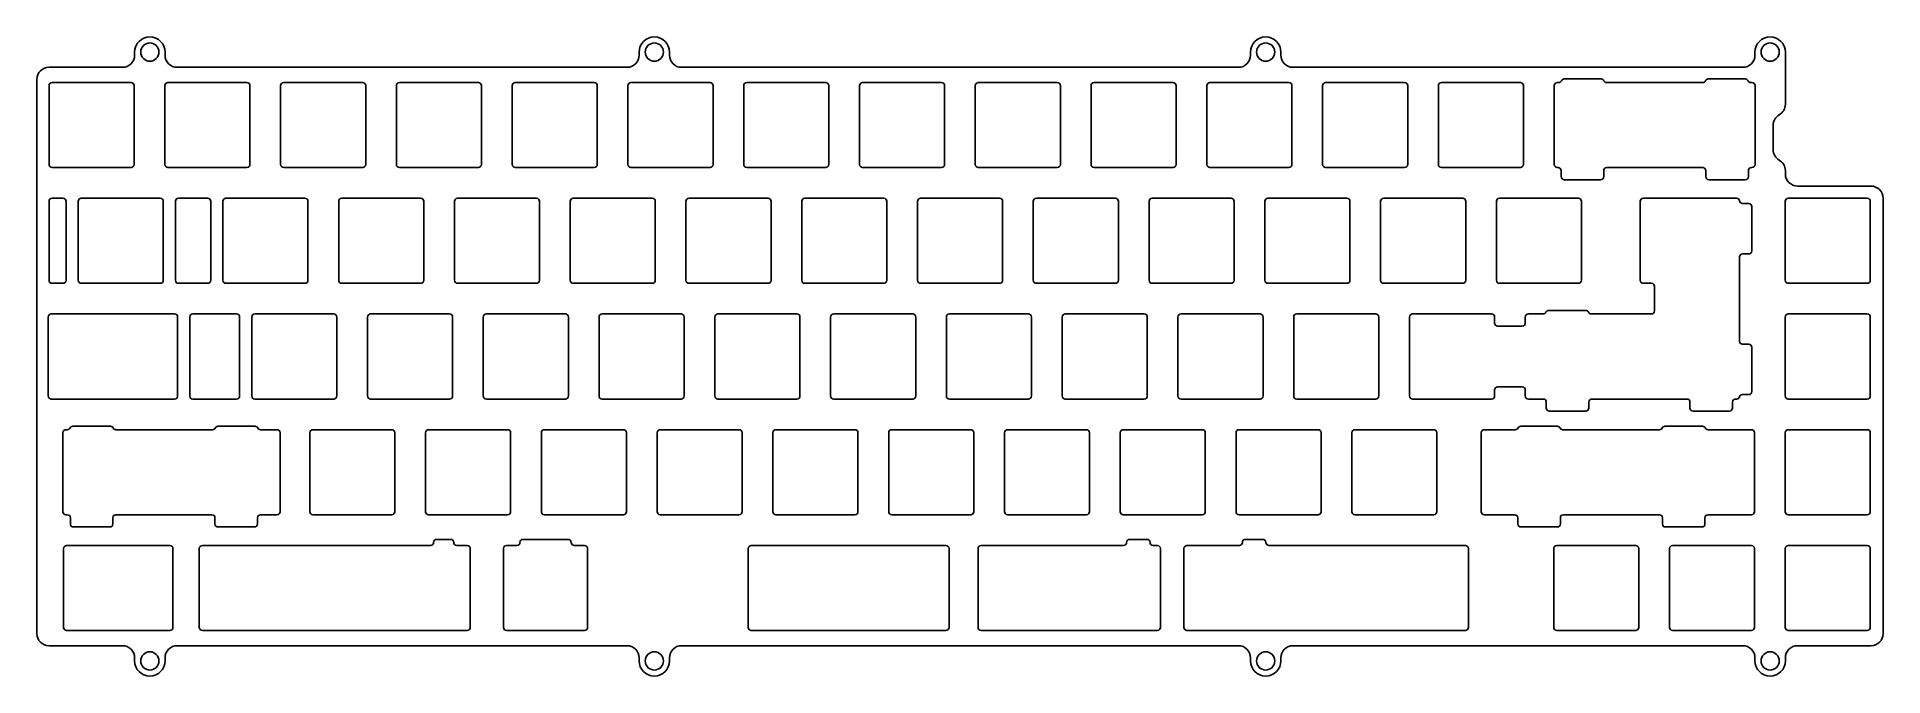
# Model space of a CAD drawing. Header units: millimetres. Extents: x 0 to 304, y -5 to 100.
import ezdxf

# ---------------------------------------------------------------- set-up
doc = ezdxf.new("R2010")
doc.units = ezdxf.units.MM

msp = doc.modelspace()

# ---------------------------------------------------------------- linework, layer by layer
at = {"color": 7, "linetype": 'Continuous', "lineweight": 25}
for p, q in [((16.08, 97.7), (16.08, 97.2)), ((21.08, 97.2), (21.08, 97.7)), ((99.08, 97.7), (99.08, 97.2)), ((104.08, 97.2), (104.08, 97.7)), ((199.69, 97.7), (199.69, 97.2)), ((204.69, 97.2), (204.69, 97.7)), ((282.69, 97.7), (282.69, 97.2)), ((287.69, 89.114), (287.69, 97.7)), ((14.08, 95.2), (2, 95.2)), ((97.08, 95.2), (23.08, 95.2)), ((197.69, 95.2), (106.08, 95.2)), ((280.69, 95.2), (206.69, 95.2)), ((0, 93.2), (0, 2)), ((2, 92.2), (2, 79.2)), ((15.5, 92.7), (2.5, 92.7)), ((16, 79.2), (16, 92.2)), ((21.05, 92.2), (21.05, 79.2)), ((34.55, 92.7), (21.55, 92.7)), ((35.05, 79.2), (35.05, 92.2)), ((40.1, 92.2), (40.1, 79.2)), ((53.6, 92.7), (40.6, 92.7)), ((54.1, 79.2), (54.1, 92.2)), ((59.15, 92.2), (59.15, 79.2)), ((72.65, 92.7), (59.65, 92.7)), ((73.15, 79.2), (73.15, 92.2)), ((78.2, 92.2), (78.2, 79.2)), ((91.7, 92.7), (78.7, 92.7)), ((92.2, 79.2), (92.2, 92.2)), ((97.25, 92.2), (97.25, 79.2)), ((110.75, 92.7), (97.75, 92.7)), ((111.25, 79.2), (111.25, 92.2)), ((116.3, 92.2), (116.3, 79.2)), ((129.8, 92.7), (116.8, 92.7)), ((130.3, 79.2), (130.3, 92.2)), ((135.35, 92.2), (135.35, 79.2)), ((148.85, 92.7), (135.85, 92.7)), ((149.35, 79.2), (149.35, 92.2)), ((154.4, 92.2), (154.4, 79.2)), ((167.9, 92.7), (154.9, 92.7)), ((168.4, 79.2), (168.4, 92.2)), ((173.45, 92.2), (173.45, 79.2)), ((186.95, 92.7), (173.95, 92.7)), ((187.45, 79.2), (187.45, 92.2)), ((192.5, 92.2), (192.5, 79.2)), ((206, 92.7), (193, 92.7)), ((206.5, 79.2), (206.5, 92.2)), ((211.55, 92.2), (211.55, 79.2)), ((225.05, 92.7), (212.05, 92.7)), ((225.55, 79.2), (225.55, 92.2)), ((230.6, 92.2), (230.6, 79.2)), ((244.1, 92.7), (231.1, 92.7)), ((244.6, 79.2), (244.6, 92.2)), ((249.65, 92.2), (249.65, 79.2)), ((250.394, 92.7), (250.15, 92.7)), ((257.394, 93.276), (251.3, 93.276)), ((274.1, 92.7), (258.3, 92.7)), ((281.1, 93.276), (275.006, 93.276)), ((282.2, 92.7), (282.006, 92.7)), ((282.7, 79.2), (282.7, 92.2)), ((285.69, 85.65), (285.69, 81.65)), ((2.5, 78.7), (15.5, 78.7)), ((21.55, 78.7), (34.55, 78.7)), ((40.6, 78.7), (53.6, 78.7)), ((59.65, 78.7), (72.65, 78.7)), ((78.7, 78.7), (91.7, 78.7)), ((97.75, 78.7), (110.75, 78.7)), ((116.8, 78.7), (129.8, 78.7)), ((135.85, 78.7), (148.85, 78.7)), ((154.9, 78.7), (167.9, 78.7)), ((173.95, 78.7), (186.95, 78.7)), ((193, 78.7), (206, 78.7)), ((212.05, 78.7), (225.05, 78.7)), ((231.1, 78.7), (244.1, 78.7)), ((250.15, 78.7), (250.3, 78.7)), ((250.8, 78.2), (250.8, 77.2)), ((251.3, 76.7), (257.3, 76.7)), ((257.8, 77.2), (257.8, 78.2)), ((258.3, 78.7), (274.1, 78.7)), ((274.6, 78.2), (274.6, 77.2)), ((275.1, 76.7), (281.1, 76.7)), ((281.6, 77.2), (281.6, 78.2)), ((282.1, 78.7), (282.2, 78.7)), ((287.69, 77.65), (287.69, 78.186)), ((2, 73.15), (2, 60.15)), ((4.29, 73.65), (2.5, 73.65)), ((4.79, 60.15), (4.79, 73.15)), ((6.79, 73.15), (6.79, 60.15)), ((20.29, 73.65), (7.29, 73.65)), ((20.79, 60.15), (20.79, 73.15)), ((22.79, 73.15), (22.79, 60.15)), ((28.1, 73.65), (23.29, 73.65)), ((28.6, 60.15), (28.6, 73.15)), ((30.6, 73.15), (30.6, 60.15)), ((44.1, 73.65), (31.1, 73.65)), ((44.6, 60.15), (44.6, 73.15)), ((49.65, 73.15), (49.65, 60.15)), ((63.15, 73.65), (50.15, 73.65)), ((63.65, 60.15), (63.65, 73.15)), ((68.7, 73.15), (68.7, 60.15)), ((82.2, 73.65), (69.2, 73.65)), ((82.7, 60.15), (82.7, 73.15)), ((87.75, 73.15), (87.75, 60.15)), ((101.25, 73.65), (88.25, 73.65)), ((101.75, 60.15), (101.75, 73.15)), ((106.8, 73.15), (106.8, 60.15)), ((120.3, 73.65), (107.3, 73.65)), ((120.8, 60.15), (120.8, 73.15)), ((125.85, 73.15), (125.85, 60.15)), ((139.35, 73.65), (126.35, 73.65)), ((139.85, 60.15), (139.85, 73.15)), ((144.9, 73.15), (144.9, 60.15)), ((158.4, 73.65), (145.4, 73.65)), ((158.9, 60.15), (158.9, 73.15)), ((163.95, 73.15), (163.95, 60.15)), ((177.45, 73.65), (164.45, 73.65)), ((177.95, 60.15), (177.95, 73.15)), ((183, 73.15), (183, 60.15)), ((196.5, 73.65), (183.5, 73.65)), ((197, 60.15), (197, 73.15)), ((202.05, 73.15), (202.05, 60.15)), ((215.55, 73.65), (202.55, 73.65)), ((216.05, 60.15), (216.05, 73.15)), ((221.1, 73.15), (221.1, 60.15)), ((234.6, 73.65), (221.6, 73.65)), ((235.1, 60.15), (235.1, 73.15)), ((240.15, 73.15), (240.15, 60.15)), ((253.65, 73.65), (240.65, 73.65)), ((254.15, 60.15), (254.15, 73.15)), ((263.81, 73.15), (263.81, 60.15)), ((279.665, 73.65), (264.31, 73.65)), ((287.673, 73.15), (287.673, 60.15)), ((301.173, 73.65), (288.173, 73.65)), ((289.69, 75.65), (301.77, 75.65)), ((301.673, 60.15), (301.673, 73.15)), ((303.77, 2), (303.77, 73.65)), ((281.665, 72.78), (280.657, 72.78)), ((282.165, 64.98), (282.165, 72.28)), ((280.165, 50.12), (280.165, 63.98)), ((280.665, 64.48), (281.665, 64.48)), ((2.5, 59.65), (4.29, 59.65)), ((7.29, 59.65), (20.29, 59.65)), ((23.29, 59.65), (28.1, 59.65)), ((31.1, 59.65), (44.1, 59.65)), ((50.15, 59.65), (63.15, 59.65)), ((69.2, 59.65), (82.2, 59.65)), ((88.25, 59.65), (101.25, 59.65)), ((107.3, 59.65), (120.3, 59.65)), ((126.35, 59.65), (139.35, 59.65)), ((145.4, 59.65), (158.4, 59.65)), ((164.45, 59.65), (177.45, 59.65)), ((183.5, 59.65), (196.5, 59.65)), ((202.55, 59.65), (215.55, 59.65)), ((221.6, 59.65), (234.6, 59.65)), ((240.65, 59.65), (253.65, 59.65)), ((264.31, 59.65), (265.665, 59.65)), ((266.165, 59.15), (266.165, 55.1)), ((288.173, 59.65), (301.173, 59.65)), ((254.85, 55.176), (248.756, 55.176)), ((1.85, 54.1), (1.85, 41.1)), ((22.65, 54.6), (2.35, 54.6)), ((23.15, 41.1), (23.15, 54.1)), ((25.15, 54.1), (25.15, 41.1)), ((32.85, 54.6), (25.65, 54.6)), ((33.35, 41.1), (33.35, 54.1)), ((35.35, 54.1), (35.35, 41.1)), ((48.85, 54.6), (35.85, 54.6)), ((49.35, 41.1), (49.35, 54.1)), ((54.4, 54.1), (54.4, 41.1)), ((67.9, 54.6), (54.9, 54.6)), ((68.4, 41.1), (68.4, 54.1)), ((73.45, 54.1), (73.45, 41.1)), ((86.95, 54.6), (73.95, 54.6)), ((87.45, 41.1), (87.45, 54.1)), ((92.5, 54.1), (92.5, 41.1)), ((106, 54.6), (93, 54.6)), ((106.5, 41.1), (106.5, 54.1)), ((111.55, 54.1), (111.55, 41.1)), ((125.05, 54.6), (112.05, 54.6)), ((125.55, 41.1), (125.55, 54.1)), ((130.6, 54.1), (130.6, 41.1)), ((144.1, 54.6), (131.1, 54.6)), ((144.6, 41.1), (144.6, 54.1)), ((149.65, 54.1), (149.65, 41.1)), ((163.15, 54.6), (150.15, 54.6)), ((163.65, 41.1), (163.65, 54.1)), ((168.7, 54.1), (168.7, 41.1)), ((182.2, 54.6), (169.2, 54.6)), ((182.7, 41.1), (182.7, 54.1)), ((187.75, 54.1), (187.75, 41.1)), ((201.25, 54.6), (188.25, 54.6)), ((201.75, 41.1), (201.75, 54.1)), ((206.8, 54.1), (206.8, 41.1)), ((220.3, 54.6), (207.3, 54.6)), ((220.8, 41.1), (220.8, 54.1)), ((225.85, 54.1), (225.85, 41.1)), ((239.35, 54.6), (226.35, 54.6)), ((239.85, 53.1), (239.85, 54.1)), ((244.4, 52.6), (240.35, 52.6)), ((244.9, 54.1), (244.9, 53.1)), ((247.85, 54.6), (245.4, 54.6)), ((265.665, 54.6), (255.756, 54.6)), ((287.673, 54.1), (287.673, 41.1)), ((301.173, 54.6), (288.173, 54.6)), ((301.673, 41.1), (301.673, 54.1)), ((281.665, 49.62), (280.665, 49.62)), ((282.165, 41.82), (282.165, 49.12)), ((240.35, 42.6), (244.4, 42.6)), ((2.35, 40.6), (22.65, 40.6)), ((25.65, 40.6), (32.85, 40.6)), ((35.85, 40.6), (48.85, 40.6)), ((54.9, 40.6), (67.9, 40.6)), ((73.95, 40.6), (86.95, 40.6)), ((93, 40.6), (106, 40.6)), ((112.05, 40.6), (125.05, 40.6)), ((131.1, 40.6), (144.1, 40.6)), ((150.15, 40.6), (163.15, 40.6)), ((169.2, 40.6), (182.2, 40.6)), ((188.25, 40.6), (201.25, 40.6)), ((207.3, 40.6), (220.3, 40.6)), ((226.35, 40.6), (239.35, 40.6)), ((239.85, 41.1), (239.85, 42.1)), ((244.9, 42.1), (244.9, 41.1)), ((245.4, 40.6), (247.85, 40.6)), ((248.35, 40.1), (248.35, 39.1)), ((255.35, 39.1), (255.35, 40.1)), ((255.85, 40.6), (271.5, 40.6)), ((272, 40.1), (272, 39.1)), ((279, 39.1), (279, 40.1)), ((279.5, 40.6), (279.665, 40.6)), ((280.625, 41.32), (281.665, 41.32)), ((288.173, 40.6), (301.173, 40.6)), ((248.85, 38.6), (254.85, 38.6)), ((272.5, 38.6), (278.5, 38.6)), ((4.28, 35.05), (4.28, 22.05)), ((5, 35.55), (4.78, 35.55)), ((12.094, 36.126), (5.906, 36.126)), ((28.894, 35.55), (13, 35.55)), ((35.894, 36.126), (29.8, 36.126)), ((39.5, 35.55), (36.8, 35.55)), ((40, 22.05), (40, 35.05)), ((44.9, 35.05), (44.9, 22.05)), ((58.4, 35.55), (45.4, 35.55)), ((58.9, 22.05), (58.9, 35.05)), ((63.95, 35.05), (63.95, 22.05)), ((77.45, 35.55), (64.45, 35.55)), ((77.95, 22.05), (77.95, 35.05)), ((83, 35.05), (83, 22.05)), ((96.5, 35.55), (83.5, 35.55)), ((97, 22.05), (97, 35.05)), ((102.05, 35.05), (102.05, 22.05)), ((115.55, 35.55), (102.55, 35.55)), ((116.05, 22.05), (116.05, 35.05)), ((121.1, 35.05), (121.1, 22.05)), ((134.6, 35.55), (121.6, 35.55)), ((135.1, 22.05), (135.1, 35.05)), ((140.15, 35.05), (140.15, 22.05)), ((153.65, 35.55), (140.65, 35.55)), ((154.15, 22.05), (154.15, 35.05)), ((159.2, 35.05), (159.2, 22.05)), ((172.7, 35.55), (159.7, 35.55)), ((173.2, 22.05), (173.2, 35.05)), ((178.25, 35.05), (178.25, 22.05)), ((191.75, 35.55), (178.75, 35.55)), ((192.25, 22.05), (192.25, 35.05)), ((197.3, 35.05), (197.3, 22.05)), ((210.8, 35.55), (197.8, 35.55)), ((211.3, 22.05), (211.3, 35.05)), ((216.35, 35.05), (216.35, 22.05)), ((229.85, 35.55), (216.85, 35.55)), ((230.35, 22.05), (230.35, 35.05)), ((237.656, 35.05), (237.656, 22.05)), ((243.26, 35.55), (238.156, 35.55)), ((250.166, 36.126), (244.166, 36.126)), ((266.966, 35.55), (251.072, 35.55)), ((274.06, 36.126), (267.872, 36.126)), ((282.123, 35.55), (274.966, 35.55)), ((282.623, 22.05), (282.623, 35.05)), ((287.673, 35.05), (287.673, 22.05)), ((301.173, 35.55), (288.173, 35.55)), ((301.673, 22.05), (301.673, 35.05)), ((4.78, 21.55), (5, 21.55)), ((13, 21.55), (28.8, 21.55)), ((36.8, 21.55), (39.5, 21.55)), ((45.4, 21.55), (58.4, 21.55)), ((64.45, 21.55), (77.45, 21.55)), ((83.5, 21.55), (96.5, 21.55)), ((102.55, 21.55), (115.55, 21.55)), ((121.6, 21.55), (134.6, 21.55)), ((140.65, 21.55), (153.65, 21.55)), ((159.7, 21.55), (172.7, 21.55)), ((178.75, 21.55), (191.75, 21.55)), ((197.8, 21.55), (210.8, 21.55)), ((216.85, 21.55), (229.85, 21.55)), ((238.156, 21.55), (243.166, 21.55)), ((251.166, 21.55), (266.966, 21.55)), ((274.966, 21.55), (282.123, 21.55)), ((288.173, 21.55), (301.173, 21.55)), ((5.5, 21.05), (5.5, 20.05)), ((6, 19.55), (12, 19.55)), ((12.5, 20.05), (12.5, 21.05)), ((29.3, 21.05), (29.3, 20.05)), ((29.8, 19.55), (35.8, 19.55)), ((36.3, 20.05), (36.3, 21.05)), ((243.666, 21.05), (243.666, 20.05)), ((244.166, 19.55), (250.166, 19.55)), ((250.666, 20.05), (250.666, 21.05)), ((267.466, 21.05), (267.466, 20.05)), ((267.966, 19.55), (273.966, 19.55)), ((274.466, 20.05), (274.466, 21.05)), ((4.39, 16), (4.39, 3)), ((21.89, 16.5), (4.89, 16.5)), ((22.39, 3), (22.39, 16)), ((26.72, 16), (26.72, 3)), ((64.78, 16.5), (27.22, 16.5)), ((68.08, 17.5), (65.78, 17.5)), ((70.8, 16.5), (69.08, 16.5)), ((71.3, 3), (71.3, 16)), ((76.76, 16), (76.76, 3)), ((78.975, 16.5), (77.26, 16.5)), ((87.405, 17.5), (79.975, 17.5)), ((90.12, 16.5), (88.405, 16.5)), ((90.62, 3), (90.62, 16)), ((117.03, 16), (117.03, 3)), ((149.58, 16.5), (117.53, 16.5)), ((150.08, 3), (150.08, 16)), ((154.85, 16), (154.85, 3)), ((178.8, 16.5), (155.35, 16.5)), ((182.66, 17.5), (179.8, 17.5)), ((184.38, 16.5), (183.66, 16.5)), ((184.88, 3), (184.88, 16)), ((188.73, 16), (188.73, 3)), ((197.85, 16.5), (189.23, 16.5)), ((201.71, 17.5), (198.85, 17.5)), ((235.05, 16.5), (202.71, 16.5)), ((235.55, 3), (235.55, 16)), ((249.573, 16), (249.573, 3)), ((263.073, 16.5), (250.073, 16.5)), ((263.573, 3), (263.573, 16)), ((268.623, 16), (268.623, 3)), ((282.123, 16.5), (269.123, 16.5)), ((282.623, 3), (282.623, 16)), ((287.673, 16), (287.673, 3)), ((301.173, 16.5), (288.173, 16.5)), ((301.673, 3), (301.673, 16)), ((2, 0), (14.08, 0)), ((4.89, 2.5), (21.89, 2.5)), ((23.08, 0), (97.08, 0)), ((27.22, 2.5), (70.8, 2.5)), ((77.26, 2.5), (90.12, 2.5)), ((106.08, 0), (197.69, 0)), ((117.53, 2.5), (149.58, 2.5)), ((155.35, 2.5), (184.38, 2.5)), ((189.23, 2.5), (235.05, 2.5)), ((206.69, 0), (280.69, 0)), ((250.073, 2.5), (263.073, 2.5)), ((269.123, 2.5), (282.123, 2.5)), ((288.173, 2.5), (301.173, 2.5)), ((289.69, 0), (301.77, 0)), ((16.08, -2), (16.08, -2.5)), ((21.08, -2.5), (21.08, -2)), ((99.08, -2), (99.08, -2.5)), ((104.08, -2.5), (104.08, -2)), ((199.69, -2), (199.69, -2.5)), ((204.69, -2.5), (204.69, -2)), ((282.69, -2), (282.69, -2.5)), ((287.69, -2.5), (287.69, -2))]:
    msp.add_line(p, q, dxfattribs=at)
for centre in [(18.58, 97.7), (101.58, 97.7), (202.19, 97.7), (285.19, 97.7), (18.58, -2.5), (101.58, -2.5), (202.19, -2.5), (285.19, -2.5)]:
    msp.add_circle(centre, 1.5, dxfattribs=at)
for centre, radius, start, end in [((18.58, 97.7), 2.5, 0, 180), ((101.58, 97.7), 2.5, 0, 180), ((202.19, 97.7), 2.5, 0, 180), ((285.19, 97.7), 2.5, 0, 180), ((2, 93.2), 2, 90, 180), ((14.08, 97.2), 2, 270, 0), ((23.08, 97.2), 2, 180, 270), ((97.08, 97.2), 2, 270, 0), ((106.08, 97.2), 2, 180, 270), ((197.69, 97.2), 2, 270, 0), ((206.69, 97.2), 2, 180, 270), ((280.69, 97.2), 2, 270, 0), ((2.5, 92.2), 0.5, 90, 180), ((15.5, 92.2), 0.5, 0, 90), ((21.55, 92.2), 0.5, 90, 180), ((34.55, 92.2), 0.5, 360, 90), ((40.6, 92.2), 0.5, 90, 180), ((53.6, 92.2), 0.5, 0, 90), ((59.65, 92.2), 0.5, 90, 180), ((72.65, 92.2), 0.5, 0, 90), ((78.7, 92.2), 0.5, 90, 180), ((91.7, 92.2), 0.5, 0, 90), ((97.75, 92.2), 0.5, 90, 180), ((110.75, 92.2), 0.5, 0, 90), ((116.8, 92.2), 0.5, 90, 180), ((129.8, 92.2), 0.5, 0, 90), ((135.85, 92.2), 0.5, 90, 180), ((148.85, 92.2), 0.5, 0, 90), ((154.9, 92.2), 0.5, 90, 180), ((167.9, 92.2), 0.5, 0, 90), ((173.95, 92.2), 0.5, 90, 180), ((186.95, 92.2), 0.5, 0, 90), ((193, 92.2), 0.5, 90, 180), ((206, 92.2), 0.5, 0, 90), ((212.05, 92.2), 0.5, 90, 180), ((225.05, 92.2), 0.5, 0, 90), ((231.1, 92.2), 0.5, 90, 180), ((244.1, 92.2), 0.5, 0, 90), ((250.15, 92.2), 0.5, 90, 180), ((250.394, 93.2), 0.5, 270, 334.91262), ((251.3, 92.776), 0.5, 90, 154.91262), ((257.394, 92.776), 0.5, 25.08738, 90), ((258.3, 93.2), 0.5, 205.08738, 270), ((274.1, 93.2), 0.5, 270, 334.91262), ((275.006, 92.776), 0.5, 90, 154.91262), ((281.1, 92.776), 0.5, 25.08738, 90), ((282.006, 93.2), 0.5, 205.08738, 270), ((282.2, 92.2), 0.5, 0, 90), ((285.69, 89.114), 2, 300, 0), ((287.69, 85.65), 2, 120, 180), ((2.5, 79.2), 0.5, 180, 270), ((15.5, 79.2), 0.5, 270, 360), ((21.55, 79.2), 0.5, 180, 270), ((34.55, 79.2), 0.5, 270, 360), ((40.6, 79.2), 0.5, 180, 270), ((53.6, 79.2), 0.5, 270, 360), ((59.65, 79.2), 0.5, 180, 270), ((72.65, 79.2), 0.5, 270, 360), ((78.7, 79.2), 0.5, 180, 270), ((91.7, 79.2), 0.5, 270, 360), ((97.75, 79.2), 0.5, 180, 270), ((110.75, 79.2), 0.5, 270, 0), ((116.8, 79.2), 0.5, 180, 270), ((129.8, 79.2), 0.5, 270, 360), ((135.85, 79.2), 0.5, 180, 270), ((148.85, 79.2), 0.5, 270, 360), ((154.9, 79.2), 0.5, 180, 270), ((167.9, 79.2), 0.5, 270, 360), ((173.95, 79.2), 0.5, 180, 270), ((186.95, 79.2), 0.5, 270, 360), ((193, 79.2), 0.5, 180, 270), ((206, 79.2), 0.5, 270, 360), ((212.05, 79.2), 0.5, 180, 270), ((225.05, 79.2), 0.5, 270, 360), ((231.1, 79.2), 0.5, 180, 270), ((244.1, 79.2), 0.5, 270, 360), ((250.15, 79.2), 0.5, 180, 270), ((282.2, 79.2), 0.5, 270, 0), ((287.69, 81.65), 2, 180, 240), ((285.69, 78.186), 2, 0, 60), ((250.3, 78.2), 0.5, 360, 90), ((251.3, 77.2), 0.5, 180, 270), ((257.3, 77.2), 0.5, 270, 0), ((258.3, 78.2), 0.5, 90, 180), ((274.1, 78.2), 0.5, 0, 90), ((275.1, 77.2), 0.5, 180, 270), ((281.1, 77.2), 0.5, 270, 360), ((282.1, 78.2), 0.5, 90, 180), ((289.69, 77.65), 2, 180, 270), ((2.5, 73.15), 0.5, 90, 180), ((4.29, 73.15), 0.5, 0, 90), ((7.29, 73.15), 0.5, 90, 180), ((20.29, 73.15), 0.5, 0, 90), ((23.29, 73.15), 0.5, 90, 180), ((28.1, 73.15), 0.5, 360, 90), ((31.1, 73.15), 0.5, 90, 180), ((44.1, 73.15), 0.5, 0, 90), ((50.15, 73.15), 0.5, 90, 180), ((63.15, 73.15), 0.5, 360, 90), ((69.2, 73.15), 0.5, 90, 180), ((82.2, 73.15), 0.5, 360, 90), ((88.25, 73.15), 0.5, 90, 180), ((101.25, 73.15), 0.5, 0, 90), ((107.3, 73.15), 0.5, 90, 180), ((120.3, 73.15), 0.5, 0, 90), ((126.35, 73.15), 0.5, 90, 180), ((139.35, 73.15), 0.5, 360, 90), ((145.4, 73.15), 0.5, 90, 180), ((158.4, 73.15), 0.5, 360, 90), ((164.45, 73.15), 0.5, 90, 180), ((177.45, 73.15), 0.5, 360, 90), ((183.5, 73.15), 0.5, 90, 180), ((196.5, 73.15), 0.5, 360, 90), ((202.55, 73.15), 0.5, 90, 180), ((215.55, 73.15), 0.5, 360, 90), ((221.6, 73.15), 0.5, 90, 180), ((234.6, 73.15), 0.5, 360, 90), ((240.65, 73.15), 0.5, 90, 180), ((253.65, 73.15), 0.5, 360, 90), ((264.31, 73.15), 0.5, 90, 180), ((279.665, 73.15), 0.5, 7.46959, 90), ((280.657, 73.28), 0.5, 187.46959, 270), ((288.173, 73.15), 0.5, 90, 180), ((301.173, 73.15), 0.5, 360, 90), ((301.77, 73.65), 2, 0, 90), ((281.665, 72.28), 0.5, 0, 90), ((280.665, 63.98), 0.5, 90, 180), ((281.665, 64.98), 0.5, 270, 360), ((2.5, 60.15), 0.5, 180, 270), ((4.29, 60.15), 0.5, 270, 360), ((7.29, 60.15), 0.5, 180, 270), ((20.29, 60.15), 0.5, 270, 360), ((23.29, 60.15), 0.5, 180, 270), ((28.1, 60.15), 0.5, 270, 0), ((31.1, 60.15), 0.5, 180, 270), ((44.1, 60.15), 0.5, 270, 360), ((50.15, 60.15), 0.5, 180, 270), ((63.15, 60.15), 0.5, 270, 0), ((69.2, 60.15), 0.5, 180, 270), ((82.2, 60.15), 0.5, 270, 0), ((88.25, 60.15), 0.5, 180, 270), ((101.25, 60.15), 0.5, 270, 360), ((107.3, 60.15), 0.5, 180, 270), ((120.3, 60.15), 0.5, 270, 360), ((126.35, 60.15), 0.5, 180, 270), ((139.35, 60.15), 0.5, 270, 0), ((145.4, 60.15), 0.5, 180, 270), ((158.4, 60.15), 0.5, 270, 0), ((164.45, 60.15), 0.5, 180, 270), ((177.45, 60.15), 0.5, 270, 0), ((183.5, 60.15), 0.5, 180, 270), ((196.5, 60.15), 0.5, 270, 0), ((202.55, 60.15), 0.5, 180, 270), ((215.55, 60.15), 0.5, 270, 0), ((221.6, 60.15), 0.5, 180, 270), ((234.6, 60.15), 0.5, 270, 0), ((240.65, 60.15), 0.5, 180, 270), ((253.65, 60.15), 0.5, 270, 0), ((264.31, 60.15), 0.5, 180, 270), ((265.665, 59.15), 0.5, 360, 90), ((288.173, 60.15), 0.5, 180, 270), ((301.173, 60.15), 0.5, 270, 0), ((247.85, 55.1), 0.5, 270, 334.91262), ((248.756, 54.676), 0.5, 90, 154.91262), ((254.85, 54.676), 0.5, 25.08738, 90), ((255.756, 55.1), 0.5, 205.08738, 270), ((265.665, 55.1), 0.5, 270, 0), ((2.35, 54.1), 0.5, 90, 180), ((22.65, 54.1), 0.5, 360, 90), ((25.65, 54.1), 0.5, 90, 180), ((32.85, 54.1), 0.5, 0, 90), ((35.85, 54.1), 0.5, 90, 180), ((48.85, 54.1), 0.5, 0, 90), ((54.9, 54.1), 0.5, 90, 180), ((67.9, 54.1), 0.5, 0, 90), ((73.95, 54.1), 0.5, 90, 180), ((86.95, 54.1), 0.5, 0, 90), ((93, 54.1), 0.5, 90, 180), ((106, 54.1), 0.5, 0, 90), ((112.05, 54.1), 0.5, 90, 180), ((125.05, 54.1), 0.5, 0, 90), ((131.1, 54.1), 0.5, 90, 180), ((144.1, 54.1), 0.5, 360, 90), ((150.15, 54.1), 0.5, 90, 180), ((163.15, 54.1), 0.5, 360, 90), ((169.2, 54.1), 0.5, 90, 180), ((182.2, 54.1), 0.5, 360, 90), ((188.25, 54.1), 0.5, 90, 180), ((201.25, 54.1), 0.5, 360, 90), ((207.3, 54.1), 0.5, 90, 180), ((220.3, 54.1), 0.5, 360, 90), ((226.35, 54.1), 0.5, 90, 180), ((239.35, 54.1), 0.5, 360, 90), ((240.35, 53.1), 0.5, 180, 270), ((244.4, 53.1), 0.5, 270, 0), ((245.4, 54.1), 0.5, 90, 180), ((288.173, 54.1), 0.5, 90, 180), ((301.173, 54.1), 0.5, 360, 90), ((280.665, 50.12), 0.5, 180, 270), ((281.665, 49.12), 0.5, 0, 90), ((240.35, 42.1), 0.5, 90, 180), ((244.4, 42.1), 0.5, 0, 90), ((2.35, 41.1), 0.5, 180, 270), ((22.65, 41.1), 0.5, 270, 0), ((25.65, 41.1), 0.5, 180, 270), ((32.85, 41.1), 0.5, 270, 0), ((35.85, 41.1), 0.5, 180, 270), ((48.85, 41.1), 0.5, 270, 360), ((54.9, 41.1), 0.5, 180, 270), ((67.9, 41.1), 0.5, 270, 0), ((73.95, 41.1), 0.5, 180, 270), ((86.95, 41.1), 0.5, 270, 360), ((93, 41.1), 0.5, 180, 270), ((106, 41.1), 0.5, 270, 360), ((112.05, 41.1), 0.5, 180, 270), ((125.05, 41.1), 0.5, 270, 0), ((131.1, 41.1), 0.5, 180, 270), ((144.1, 41.1), 0.5, 270, 0), ((150.15, 41.1), 0.5, 180, 270), ((163.15, 41.1), 0.5, 270, 0), ((169.2, 41.1), 0.5, 180, 270), ((182.2, 41.1), 0.5, 270, 0), ((188.25, 41.1), 0.5, 180, 270), ((201.25, 41.1), 0.5, 270, 0), ((207.3, 41.1), 0.5, 180, 270), ((220.3, 41.1), 0.5, 270, 0), ((226.35, 41.1), 0.5, 180, 270), ((239.35, 41.1), 0.5, 270, 0), ((245.4, 41.1), 0.5, 180, 270), ((247.85, 40.1), 0.5, 0, 90), ((255.85, 40.1), 0.5, 90, 180), ((271.5, 40.1), 0.5, 360, 90), ((279.5, 40.1), 0.5, 90, 180), ((279.665, 41.1), 0.5, 270, 343.7398), ((280.625, 40.82), 0.5, 90, 163.7398), ((281.665, 41.82), 0.5, 270, 360), ((288.173, 41.1), 0.5, 180, 270), ((301.173, 41.1), 0.5, 270, 0), ((248.85, 39.1), 0.5, 180, 270), ((254.85, 39.1), 0.5, 270, 0), ((272.5, 39.1), 0.5, 180, 270), ((278.5, 39.1), 0.5, 270, 0), ((4.78, 35.05), 0.5, 90, 180), ((5, 36.05), 0.5, 270, 334.91262), ((5.906, 35.626), 0.5, 90, 154.91262), ((12.094, 35.626), 0.5, 25.08738, 90), ((13, 36.05), 0.5, 205.08738, 270), ((28.894, 36.05), 0.5, 270, 334.91262), ((29.8, 35.626), 0.5, 90, 154.91262), ((35.894, 35.626), 0.5, 25.08738, 90), ((36.8, 36.05), 0.5, 205.08738, 270), ((39.5, 35.05), 0.5, 360, 90), ((45.4, 35.05), 0.5, 90, 180), ((58.4, 35.05), 0.5, 360, 90), ((64.45, 35.05), 0.5, 90, 180), ((77.45, 35.05), 0.5, 0, 90), ((83.5, 35.05), 0.5, 90, 180), ((96.5, 35.05), 0.5, 0, 90), ((102.55, 35.05), 0.5, 90, 180), ((115.55, 35.05), 0.5, 0, 90), ((121.6, 35.05), 0.5, 90, 180), ((134.6, 35.05), 0.5, 0, 90), ((140.65, 35.05), 0.5, 90, 180), ((153.65, 35.05), 0.5, 0, 90), ((159.7, 35.05), 0.5, 90, 180), ((172.7, 35.05), 0.5, 360, 90), ((178.75, 35.05), 0.5, 90, 180), ((191.75, 35.05), 0.5, 360, 90), ((197.8, 35.05), 0.5, 90, 180), ((210.8, 35.05), 0.5, 360, 90), ((216.85, 35.05), 0.5, 90, 180), ((229.85, 35.05), 0.5, 360, 90), ((238.156, 35.05), 0.5, 90, 180), ((243.26, 36.05), 0.5, 270, 334.91262), ((244.166, 35.626), 0.5, 90, 154.91262), ((250.166, 35.626), 0.5, 25.08738, 90), ((251.072, 36.05), 0.5, 205.08738, 270), ((266.966, 36.05), 0.5, 270, 334.91262), ((267.872, 35.626), 0.5, 90, 154.91262), ((274.06, 35.626), 0.5, 25.08738, 90), ((274.966, 36.05), 0.5, 205.08738, 270), ((282.123, 35.05), 0.5, 360, 90), ((288.173, 35.05), 0.5, 90, 180), ((301.173, 35.05), 0.5, 360, 90), ((4.78, 22.05), 0.5, 180, 270), ((5, 21.05), 0.5, 0, 90), ((13, 21.05), 0.5, 90, 180), ((28.8, 21.05), 0.5, 0, 90), ((36.8, 21.05), 0.5, 90, 180), ((39.5, 22.05), 0.5, 270, 0), ((45.4, 22.05), 0.5, 180, 270), ((58.4, 22.05), 0.5, 270, 0), ((64.45, 22.05), 0.5, 180, 270), ((77.45, 22.05), 0.5, 270, 0), ((83.5, 22.05), 0.5, 180, 270), ((96.5, 22.05), 0.5, 270, 0), ((102.55, 22.05), 0.5, 180, 270), ((115.55, 22.05), 0.5, 270, 0), ((121.6, 22.05), 0.5, 180, 270), ((134.6, 22.05), 0.5, 270, 0), ((140.65, 22.05), 0.5, 180, 270), ((153.65, 22.05), 0.5, 270, 0), ((159.7, 22.05), 0.5, 180, 270), ((172.7, 22.05), 0.5, 270, 0), ((178.75, 22.05), 0.5, 180, 270), ((191.75, 22.05), 0.5, 270, 0), ((197.8, 22.05), 0.5, 180, 270), ((210.8, 22.05), 0.5, 270, 0), ((216.85, 22.05), 0.5, 180, 270), ((229.85, 22.05), 0.5, 270, 0), ((238.156, 22.05), 0.5, 180, 270), ((243.166, 21.05), 0.5, 0, 90), ((251.166, 21.05), 0.5, 90, 180), ((266.966, 21.05), 0.5, 0, 90), ((274.966, 21.05), 0.5, 90, 180), ((282.123, 22.05), 0.5, 270, 0), ((288.173, 22.05), 0.5, 180, 270), ((301.173, 22.05), 0.5, 270, 0), ((6, 20.05), 0.5, 180, 270), ((12, 20.05), 0.5, 270, 360), ((29.8, 20.05), 0.5, 180, 270), ((35.8, 20.05), 0.5, 270, 0), ((244.166, 20.05), 0.5, 180, 270), ((250.166, 20.05), 0.5, 270, 0), ((267.966, 20.05), 0.5, 180, 270), ((273.966, 20.05), 0.5, 270, 360), ((4.89, 16), 0.5, 90, 180), ((21.89, 16), 0.5, 360, 90), ((27.22, 16), 0.5, 90, 180), ((64.78, 17), 0.5, 270, 0), ((65.78, 17), 0.5, 90, 180), ((68.08, 17), 0.5, 0, 90), ((69.08, 17), 0.5, 180, 270), ((70.8, 16), 0.5, 0, 90), ((77.26, 16), 0.5, 90, 180), ((78.975, 17), 0.5, 270, 0), ((79.975, 17), 0.5, 90, 180), ((87.405, 17), 0.5, 0, 90), ((88.405, 17), 0.5, 180, 270), ((90.12, 16), 0.5, 0, 90), ((117.53, 16), 0.5, 90, 180), ((149.58, 16), 0.5, 360, 90), ((155.35, 16), 0.5, 90, 180), ((178.8, 17), 0.5, 270, 0), ((179.8, 17), 0.5, 90, 180), ((182.66, 17), 0.5, 0, 90), ((183.66, 17), 0.5, 180, 270), ((184.38, 16), 0.5, 0, 90), ((189.23, 16), 0.5, 90, 180), ((197.85, 17), 0.5, 270, 0), ((198.85, 17), 0.5, 90, 180), ((201.71, 17), 0.5, 0, 90), ((202.71, 17), 0.5, 180, 270), ((235.05, 16), 0.5, 0, 90), ((250.073, 16), 0.5, 90, 180), ((263.073, 16), 0.5, 360, 90), ((269.123, 16), 0.5, 90, 180), ((282.123, 16), 0.5, 360, 90), ((288.173, 16), 0.5, 90, 180), ((301.173, 16), 0.5, 360, 90), ((2, 2), 2, 180, 270), ((4.89, 3), 0.5, 180, 270), ((14.08, -2), 2, 0, 90), ((23.08, -2), 2, 90, 180), ((21.89, 3), 0.5, 270, 360), ((27.22, 3), 0.5, 180, 270), ((70.8, 3), 0.5, 270, 0), ((77.26, 3), 0.5, 180, 270), ((90.12, 3), 0.5, 270, 0), ((97.08, -2), 2, 0, 90), ((106.08, -2), 2, 90, 180), ((117.53, 3), 0.5, 180, 270), ((149.58, 3), 0.5, 270, 0), ((155.35, 3), 0.5, 180, 270), ((184.38, 3), 0.5, 270, 360), ((189.23, 3), 0.5, 180, 270), ((197.69, -2), 2, 0, 90), ((206.69, -2), 2, 90, 180), ((235.05, 3), 0.5, 270, 360), ((250.073, 3), 0.5, 180, 270), ((263.073, 3), 0.5, 270, 0), ((269.123, 3), 0.5, 180, 270), ((280.69, -2), 2, 0, 90), ((282.123, 3), 0.5, 270, 0), ((288.173, 3), 0.5, 180, 270), ((289.69, -2), 2, 90, 180), ((301.173, 3), 0.5, 270, 0), ((301.77, 2), 2, 270, 0), ((18.58, -2.5), 2.5, 180, 0), ((101.58, -2.5), 2.5, 180, 0), ((202.19, -2.5), 2.5, 180, 0), ((285.19, -2.5), 2.5, 180, 0)]:
    msp.add_arc(centre, radius, start, end, dxfattribs=at)

doc.saveas('drawing.dxf')
